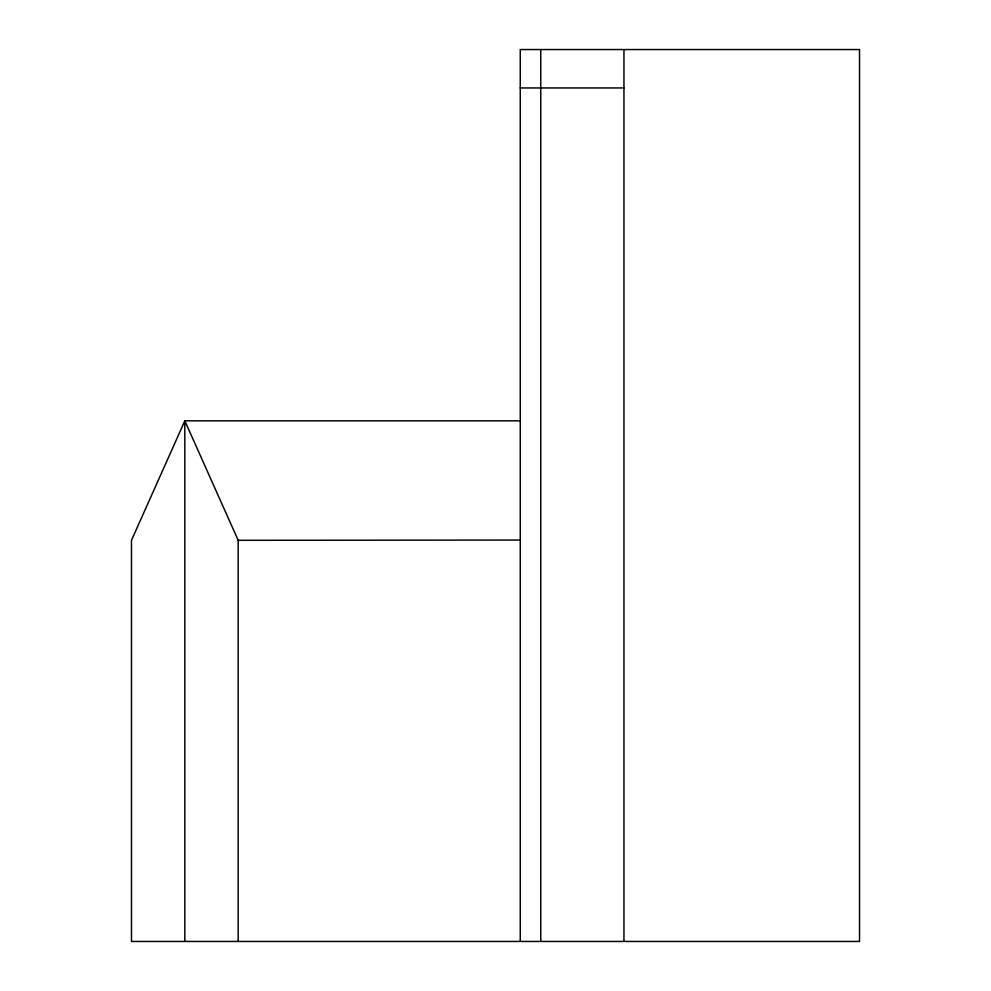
<?xml version="1.0" encoding="UTF-8"?>
<svg xmlns="http://www.w3.org/2000/svg" width="991" height="991" viewBox="0 0 991 991"><rect width="100%" height="100%" fill="white"/><g stroke="black" fill="none" stroke-linecap="round" stroke-linejoin="round"><path stroke-width="1.49" d="M520.25 87.951L623.946 87.951M520.25 420.816L184.821 420.816L131.481 540.306L131.481 941.45L859.519 941.45L859.519 49.55L520.25 49.55L520.25 941.45M184.821 941.45L184.821 420.816L238.174 540.306L520.25 540.058M623.946 49.55L623.946 941.45M540.739 49.55L540.739 941.45M238.174 540.306L238.174 941.45"/></g></svg>
